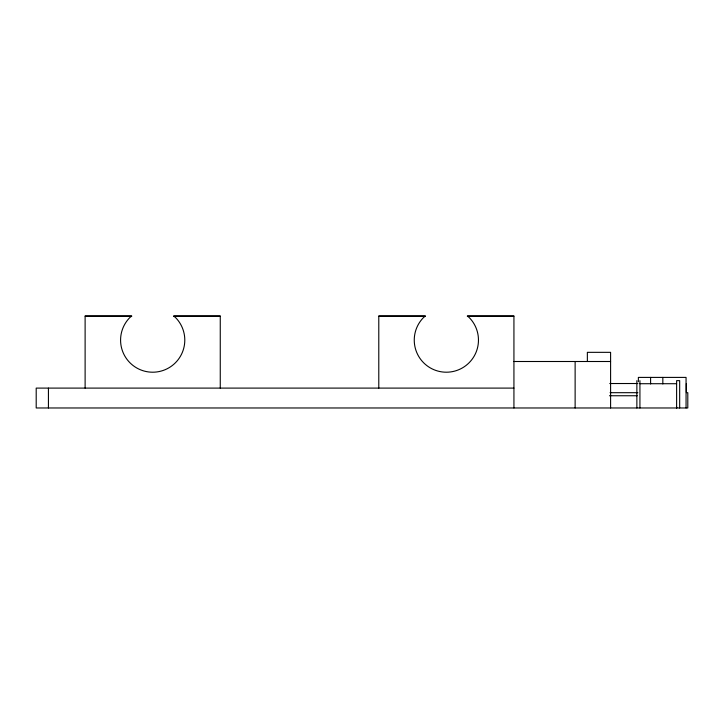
<?xml version="1.0" encoding="UTF-8"?>
<svg xmlns="http://www.w3.org/2000/svg" width="724" height="724" viewBox="0 0 724 724"><rect width="100%" height="100%" fill="white"/><g stroke="black" fill="none" stroke-linecap="round" stroke-linejoin="round"><path stroke-width="1.09" d="M85.115 388.1L85.115 316.098L131.687 316.098L129.985 317.402A32.1 32.1 0 0 0 129.985 362.805A32.1 32.1 0 0 0 175.389 362.805A32.1 32.1 0 0 0 175.389 317.402L173.697 316.098L220.259 316.098L220.259 388.1M378.788 388.1L378.788 316.098L425.359 316.098L423.658 317.402A32.1 32.1 0 0 0 423.658 362.805A32.1 32.1 0 0 0 469.061 362.805A32.1 32.1 0 0 0 469.061 317.402L467.369 316.098L513.931 316.098L513.931 407.974M85.115 316.098L131.687 316.098M173.697 316.098L220.259 316.098M378.788 316.098L425.359 316.098M467.369 316.098L513.931 316.098M513.931 361.502L610.594 361.502M609.771 383.521L637.88 383.521M639.926 383.711L676.614 383.711M513.931 388.1L36.2 388.1L36.2 407.974L687.8 407.974L687.8 392.689L686.587 392.689M610.088 392.689L637.88 392.689M609.463 395.747L637.256 395.747M676.614 407.187L676.687 407.974M686.37 383.521L686.37 392.408M686.062 407.974L686.062 377.403L638.369 377.403L638.369 381.72M679.673 407.974L679.673 380.652L676.614 380.652L676.614 407.974M662.831 377.403L662.831 383.955M650.595 377.403L650.595 383.955M639.926 380.652L639.926 407.974M636.867 380.652L636.867 407.974M610.594 407.974L610.594 352.335L587.363 352.335L587.363 361.502M575.128 361.502L575.128 407.974M48.427 388.1L48.427 407.974"/></g></svg>
